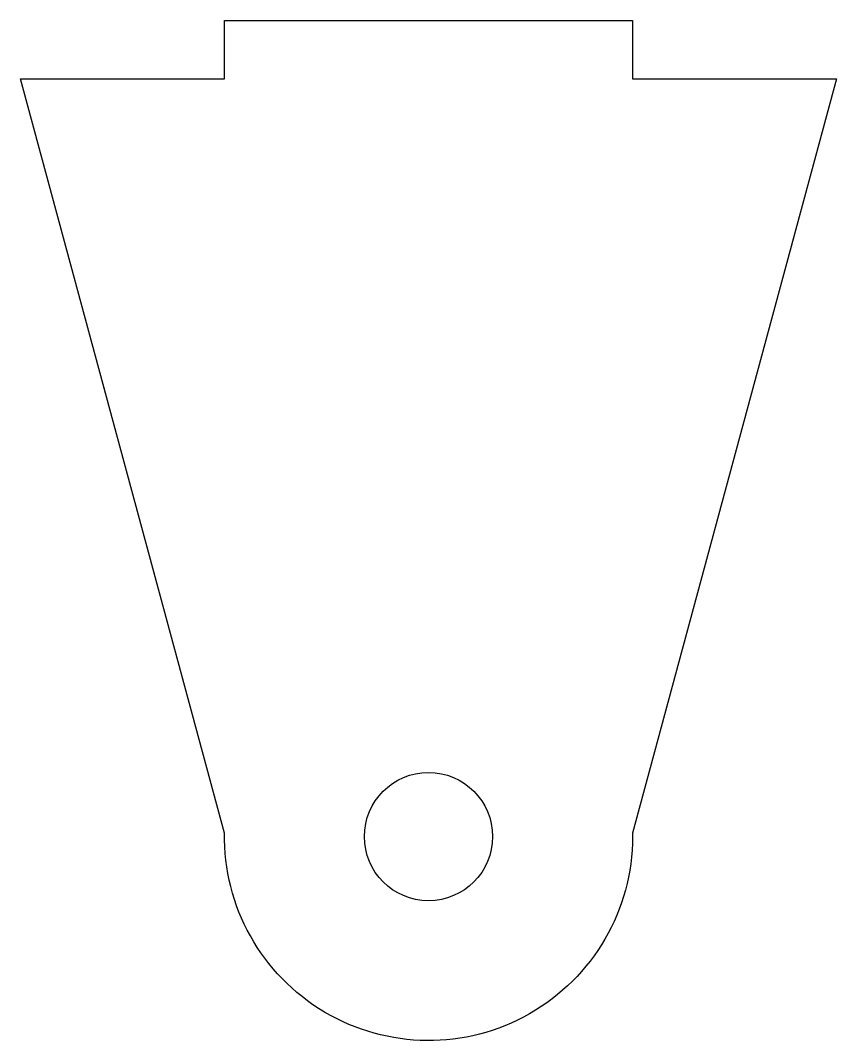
# Model space of a CAD drawing. Header units: millimetres. Extents: x -70 to 70, y -35 to 140.
import ezdxf

# ---------------------------------------------------------------- set-up
doc = ezdxf.new("R2010")
doc.units = ezdxf.units.MM
doc.layers.get('0').update_dxf_attribs({"linetype": 'CONTINUOUS'})

msp = doc.modelspace()

# ---------------------------------------------------------------- linework, layer by layer
msp.add_lwpolyline([(-35, 140), (35, 140), (35, 130), (70, 130), (35, 0.6), (35, 0, -1.008682), (-34.99, 0.61), (-70, 130), (-35, 130)], format="xyb", close=True)
msp.add_circle((0, 0), 11)

doc.saveas('drawing.dxf')
